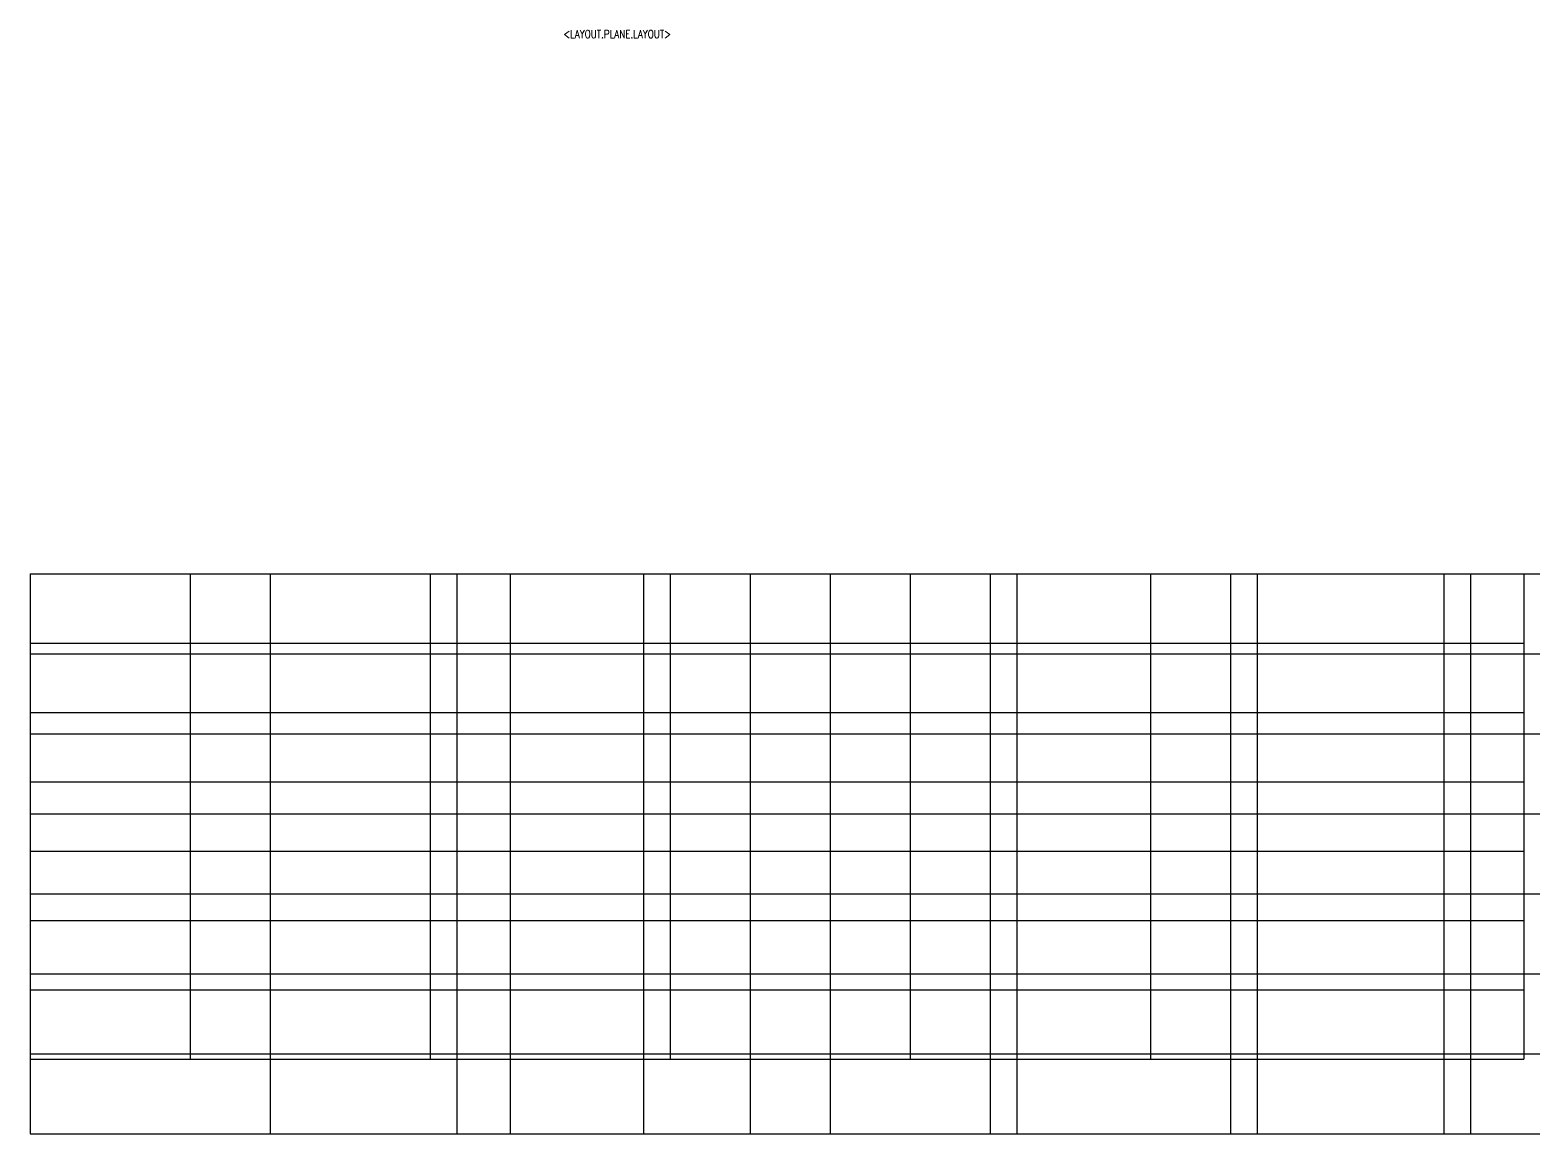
# Model space of a CAD drawing. Extents: x -2348 to 13861, y -546 to 4499.
# Drawn here: x 2761 to 5580, y -546 to 1523 of the extents above; entities that cross this region are included whole.
import ezdxf
from ezdxf.enums import TextEntityAlignment as Align

# ---------------------------------------------------------------- set-up
doc = ezdxf.new("R2010")
doc.units = 0
doc.header["$LTSCALE"] = 3
doc.layers.add('HB_0', color=7, linetype='CONTINUOUS')
doc.layers.add('RCAD.PARM.Trestle', color=2, linetype='CONTINUOUS')
doc.styles.get("Standard").update_dxf_attribs({"font": 'ROMANS.shx', "width": 0.8, "bigfont": 'LCHINA.shx'})

msp = doc.modelspace()

# ---------------------------------------------------------------- linework, layer by layer
at = {"layer": 'HB_0', "color": 1, "linetype": 'Continuous'}
for points in [[(2760.817, 503.783), (2760.817, -546.217)], [(2760.817, 503.783), (4610.817, 503.783)], [(2760.817, 503.783), (2760.817, -406.217)], [(2760.817, 503.783), (5560.817, 503.783)], [(2760.817, 503.783), (2760.817, -546.217)], [(2760.817, 503.783), (5010.817, 503.783)], [(3060.817, 503.783), (3060.817, -406.217)], [(3210.817, 503.783), (3210.817, -546.217)], [(3210.817, 503.783), (3210.817, -546.217)], [(3510.817, 503.783), (3510.817, -406.217)], [(3560.817, 503.783), (3560.817, -546.217)], [(3660.817, 503.783), (3660.817, -546.217)], [(3910.817, 503.783), (3910.817, -546.217)], [(3960.817, 503.783), (3960.817, -406.217)], [(4110.817, 503.783), (4110.817, -546.217)], [(4260.817, 503.783), (4260.817, -546.217)], [(4410.817, 503.783), (4410.817, -406.217)], [(4560.817, 503.783), (4560.817, -546.217)], [(4610.817, 503.783), (4610.817, -546.217)], [(4610.817, 503.783), (4610.817, -546.217)], [(4610.817, 503.783), (6460.817, 503.783)], [(4860.817, 503.783), (4860.817, -406.217)], [(5010.817, 503.783), (5010.817, -546.217)], [(5010.817, 503.783), (5010.817, -546.217)], [(5010.817, 503.783), (7260.817, 503.783)], [(5060.817, 503.783), (5060.817, -546.217)], [(5410.817, 503.783), (5410.817, -546.217)], [(5460.817, 503.783), (5460.817, -546.217)], [(5560.817, 503.783), (5560.817, -406.217)], [(2760.817, 373.783), (5560.817, 373.783)], [(2760.817, 353.783), (4610.817, 353.783)], [(2760.817, 353.783), (5010.817, 353.783)], [(4610.817, 353.783), (6460.817, 353.783)], [(5010.817, 353.783), (7260.817, 353.783)], [(2760.817, 243.783), (5560.817, 243.783)], [(2760.817, 203.783), (4610.817, 203.783)], [(2760.817, 203.783), (5010.817, 203.783)], [(4610.817, 203.783), (6460.817, 203.783)], [(5010.817, 203.783), (7260.817, 203.783)], [(2760.817, 113.783), (5560.817, 113.783)], [(2760.817, 53.783), (4610.817, 53.783)], [(2760.817, 53.783), (5010.817, 53.783)], [(4610.817, 53.783), (6460.817, 53.783)], [(5010.817, 53.783), (7260.817, 53.783)], [(2760.817, -16.217), (5560.817, -16.217)], [(2760.817, -96.217), (4610.817, -96.217)], [(2760.817, -96.217), (5010.817, -96.217)], [(4610.817, -96.217), (6460.817, -96.217)], [(5010.817, -96.217), (7260.817, -96.217)], [(2760.817, -146.217), (5560.817, -146.217)], [(2760.817, -246.217), (4610.817, -246.217)], [(2760.817, -246.217), (5010.817, -246.217)], [(4610.817, -246.217), (6460.817, -246.217)], [(5010.817, -246.217), (7260.817, -246.217)], [(2760.817, -276.217), (5560.817, -276.217)], [(2760.817, -396.217), (4610.817, -396.217)], [(2760.817, -396.217), (5010.817, -396.217)], [(2760.817, -406.217), (5560.817, -406.217)], [(4610.817, -396.217), (6460.817, -396.217)], [(5010.817, -396.217), (7260.817, -396.217)], [(2760.817, -546.217), (4610.817, -546.217)], [(2760.817, -546.217), (5010.817, -546.217)], [(4610.817, -546.217), (6460.817, -546.217)], [(5010.817, -546.217), (7260.817, -546.217)]]:
    msp.add_lwpolyline(points, dxfattribs=at)

# ---------------------------------------------------------------- texts
at = {"layer": 'RCAD.PARM.Trestle', "color": 4, "linetype": 'Continuous', "width": 0.8}
msp.add_text('<LAYOUT.PLANE.LAYOUT>', height=15, rotation=360, dxfattribs=at).set_placement((3760.817, 1503.783), align=Align.BOTTOM_LEFT)

doc.saveas('drawing.dxf')
